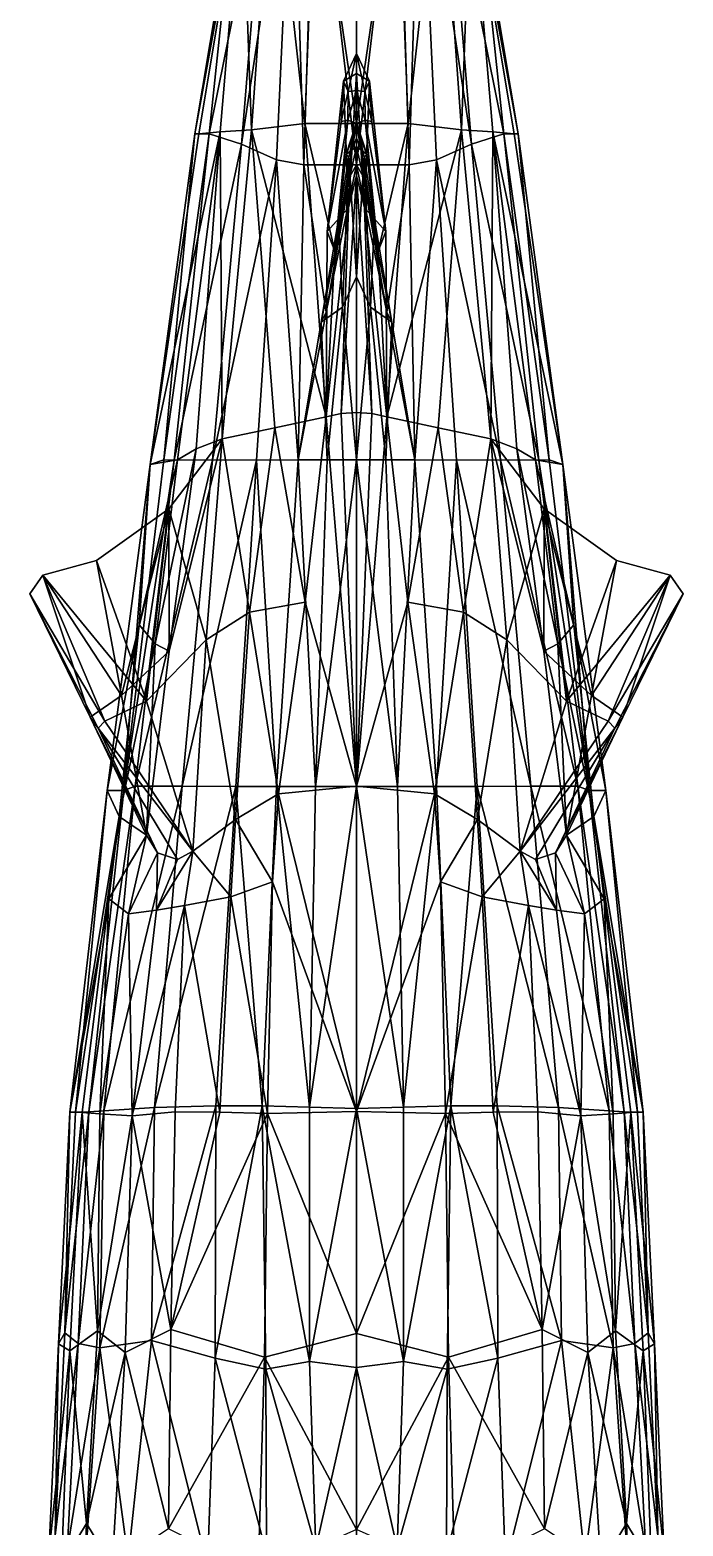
# Model space of a CAD drawing. Extents: x -0.56 to 0.56, y -1.05 to 1.8.
# Drawn here: x -0.191 to 0.191, y 0.42 to 1.295 of the extents above; entities that cross this region are included whole.
import ezdxf

# ---------------------------------------------------------------- set-up
doc = ezdxf.new("R2010")
doc.units = 0
doc.layers.add('TGRSHARK$LWO', color=1, linetype='CONTINUOUS')

msp = doc.modelspace()

# ---------------------------------------------------------------- linework, layer by layer
at = {"layer": 'TGRSHARK$LWO'}
for points in [[(-0.05367, 1.39623, 0.14333), (-0.0672, 1.22857, 0.17219), (-0.03719, 1.42534, 0.16973)], [(-0.0672, 1.22857, 0.17219), (-0.04667, 1.21953, 0.20087), (-0.03719, 1.42534, 0.16973)], [(-0.04667, 1.21953, 0.20087), (-0.03076, 1.21651, 0.21464), (-0.03719, 1.42534, 0.16973)], [(-0.02443, 1.42296, 0.19064), (-0.03719, 1.42534, 0.16973), (-0.03076, 1.21651, 0.21464)], [(-0.03076, 1.21651, 0.21464), (0, 1.21651, 0.22707), (-0.02443, 1.42296, 0.19064)], [(0, 1.42142, 0.19991), (-0.02443, 1.42296, 0.19064), (0, 1.21651, 0.22707)], [(0.02443, 1.42296, 0.19064), (0, 1.42142, 0.19991), (0, 1.21651, 0.22707)], [(0, 1.21651, 0.22707), (0.03076, 1.21651, 0.21464), (0.02443, 1.42296, 0.19064)], [(0.03719, 1.42534, 0.16973), (0.02443, 1.42296, 0.19064), (0.03076, 1.21651, 0.21464)], [(0.03076, 1.21651, 0.21464), (0.04667, 1.21953, 0.20087), (0.03719, 1.42534, 0.16973)], [(0.0672, 1.22857, 0.17219), (0.05367, 1.39623, 0.14333), (0.03719, 1.42534, 0.16973)], [(0.04667, 1.21953, 0.20087), (0.0672, 1.22857, 0.17219), (0.03719, 1.42534, 0.16973)], [(-0.04893, 1.41091, 0.04839), (-0.0613, 1.23703, 0.03008), (-0.06674, 1.38671, 0.07666)], [(-0.03017, 1.24063, 0.01758), (-0.0613, 1.23703, 0.03008), (-0.04893, 1.41091, 0.04839)], [(-0.02395, 1.40476, 0.03534), (-0.03017, 1.24063, 0.01758), (-0.04893, 1.41091, 0.04839)], [(0.03017, 1.24063, 0.01758), (0.02395, 1.40476, 0.03534), (0.04893, 1.41091, 0.04839)], [(0.0613, 1.23703, 0.03008), (0.03017, 1.24063, 0.01758), (0.04893, 1.41091, 0.04839)], [(0.0613, 1.23703, 0.03008), (0.04893, 1.41091, 0.04839), (0.06674, 1.38671, 0.07666)], [(0, 1.24063, 0.00918), (-0.03017, 1.24063, 0.01758), (-0.02395, 1.40476, 0.03534)], [(0, 1.3993, 0.02847), (0, 1.24063, 0.00918), (-0.02395, 1.40476, 0.03534)], [(0, 1.24063, 0.00918), (0, 1.3993, 0.02847), (0.02395, 1.40476, 0.03534)], [(0.03017, 1.24063, 0.01758), (0, 1.24063, 0.00918), (0.02395, 1.40476, 0.03534)], [(-0.0718, 1.36966, 0.11283), (-0.08608, 1.2346, 0.14161), (-0.05367, 1.39623, 0.14333)], [(-0.08608, 1.2346, 0.14161), (-0.0672, 1.22857, 0.17219), (-0.05367, 1.39623, 0.14333)], [(0.08608, 1.2346, 0.14161), (0.0718, 1.36966, 0.11283), (0.05367, 1.39623, 0.14333)], [(0.0672, 1.22857, 0.17219), (0.08608, 1.2346, 0.14161), (0.05367, 1.39623, 0.14333)], [(-0.0718, 1.36966, 0.11283), (-0.06674, 1.38671, 0.07666), (-0.09446, 1.2346, 0.10269)], [(-0.09215, 1.2346, 0.06949), (-0.09446, 1.2346, 0.10269), (-0.06674, 1.38671, 0.07666)], [(-0.07966, 1.23582, 0.04626), (-0.09215, 1.2346, 0.06949), (-0.06674, 1.38671, 0.07666)], [(-0.0613, 1.23703, 0.03008), (-0.07966, 1.23582, 0.04626), (-0.06674, 1.38671, 0.07666)], [(0.07966, 1.23582, 0.04626), (0.0613, 1.23703, 0.03008), (0.06674, 1.38671, 0.07666)], [(0.06674, 1.38671, 0.07666), (0.0718, 1.36966, 0.11283), (0.09446, 1.2346, 0.10269)], [(0.09446, 1.2346, 0.10269), (0.09215, 1.2346, 0.06949), (0.06674, 1.38671, 0.07666)], [(0.09215, 1.2346, 0.06949), (0.07966, 1.23582, 0.04626), (0.06674, 1.38671, 0.07666)], [(-0.09446, 1.2346, 0.10269), (-0.08608, 1.2346, 0.14161), (-0.0718, 1.36966, 0.11283)], [(0.08608, 1.2346, 0.14161), (0.09446, 1.2346, 0.10269), (0.0718, 1.36966, 0.11283)], [(-0.00483, 1.25944, -0.01606), (0, 1.28165, -0.03896), (-0.00763, 1.26538, -0.05184)], [(0, 1.26994, -0.06858), (-0.00763, 1.26538, -0.05184), (0, 1.28165, -0.03896)], [(-0.00483, 1.25944, -0.01606), (0, 1.26008, -0.00189), (0, 1.28165, -0.03896)], [(0, 1.26008, -0.00189), (0.00483, 1.25944, -0.01606), (0, 1.28165, -0.03896)], [(0, 1.28165, -0.03896), (0.00483, 1.25944, -0.01606), (0.00763, 1.26538, -0.05184)], [(0.00763, 1.26538, -0.05184), (0, 1.26994, -0.06858), (0, 1.28165, -0.03896)], [(-0.00461, 1.19143, -0.03994), (-0.00763, 1.26538, -0.05184), (0, 1.26994, -0.06858)], [(0, 1.21032, -0.05792), (-0.00461, 1.19143, -0.03994), (0, 1.26994, -0.06858)], [(0.00763, 1.26538, -0.05184), (0.00461, 1.19143, -0.03994), (0, 1.26994, -0.06858)], [(0.00461, 1.19143, -0.03994), (0, 1.21032, -0.05792), (0, 1.26994, -0.06858)], [(-0.00763, 1.26538, -0.05184), (-0.01712, 1.17749, -0.02074), (-0.0089, 1.24195, -0.02491)], [(-0.00763, 1.26538, -0.05184), (-0.00461, 1.19143, -0.03994), (-0.01712, 1.17749, -0.02074)], [(-0.0089, 1.24195, -0.02491), (-0.00483, 1.25944, -0.01606), (-0.00763, 1.26538, -0.05184)], [(0.00461, 1.19143, -0.03994), (0.00763, 1.26538, -0.05184), (0.01712, 1.17749, -0.02074)], [(0.00483, 1.25944, -0.01606), (0.0089, 1.24195, -0.02491), (0.00763, 1.26538, -0.05184)], [(0.01712, 1.17749, -0.02074), (0.00763, 1.26538, -0.05184), (0.0089, 1.24195, -0.02491)], [(-0.0051, 1.2426, -0.00344), (-0.00483, 1.25944, -0.01606), (-0.0089, 1.24195, -0.02491)], [(0, 1.26008, -0.00189), (-0.0051, 1.2426, -0.00344), (0, 1.24063, 0.00918)], [(-0.00483, 1.25944, -0.01606), (-0.0051, 1.2426, -0.00344), (0, 1.26008, -0.00189)], [(0.0051, 1.2426, -0.00344), (0, 1.26008, -0.00189), (0, 1.24063, 0.00918)], [(0.0051, 1.2426, -0.00344), (0.00483, 1.25944, -0.01606), (0, 1.26008, -0.00189)], [(0.00483, 1.25944, -0.01606), (0.0051, 1.2426, -0.00344), (0.0089, 1.24195, -0.02491)], [(-0.09215, 1.2346, 0.06949), (-0.07966, 1.23582, 0.04626), (-0.12061, 1.04131, 0.06651)], [(-0.10462, 1.04389, 0.03506), (-0.12061, 1.04131, 0.06651), (-0.07966, 1.23582, 0.04626)], [(-0.12061, 1.04131, 0.06651), (-0.11266, 1.0439, 0.11074), (-0.09446, 1.2346, 0.10269)], [(-0.09446, 1.2346, 0.10269), (-0.09215, 1.2346, 0.06949), (-0.12061, 1.04131, 0.06651)], [(-0.11266, 1.0439, 0.11074), (-0.10664, 1.04384, 0.1509), (-0.08608, 1.2346, 0.14161)], [(-0.09446, 1.2346, 0.10269), (-0.11266, 1.0439, 0.11074), (-0.08608, 1.2346, 0.14161)], [(-0.08608, 1.2346, 0.14161), (-0.10664, 1.04384, 0.1509), (-0.0672, 1.22857, 0.17219)], [(-0.10462, 1.04389, 0.03506), (-0.07966, 1.23582, 0.04626), (-0.09363, 1.0504, 0.01746)], [(-0.07858, 1.0562, 0.00459), (-0.09363, 1.0504, 0.01746), (-0.07966, 1.23582, 0.04626)], [(-0.0613, 1.23703, 0.03008), (-0.07858, 1.0562, 0.00459), (-0.07966, 1.23582, 0.04626)], [(-0.04771, 1.06275, 0.0025), (-0.07858, 1.0562, 0.00459), (-0.0613, 1.23703, 0.03008)], [(-0.03017, 1.24063, 0.01758), (-0.01779, 1.06921, -0.00168), (-0.0613, 1.23703, 0.03008)], [(-0.01779, 1.06921, -0.00168), (-0.04771, 1.06275, 0.0025), (-0.0613, 1.23703, 0.03008)], [(0, 1.24063, 0.00918), (-0.01257, 1.16602, 0.00311), (-0.03017, 1.24063, 0.01758)], [(-0.01257, 1.16602, 0.00311), (-0.01779, 1.06921, -0.00168), (-0.03017, 1.24063, 0.01758)], [(-0.01712, 1.17749, -0.02074), (-0.0051, 1.2426, -0.00344), (-0.0089, 1.24195, -0.02491)], [(-0.01712, 1.17749, -0.02074), (-0.01257, 1.16602, 0.00311), (-0.0051, 1.2426, -0.00344)], [(-0.0051, 1.2426, -0.00344), (-0.01257, 1.16602, 0.00311), (0, 1.24063, 0.00918)], [(-0.00601, 1.22277, 0.26046), (0, 1.24137, 0.32744), (0, 1.23746, 0.25409)], [(-0.00601, 1.22277, 0.26046), (-0.00448, 1.22101, 0.32148), (0, 1.24137, 0.32744)], [(0, 1.22709, 0.23944), (-0.00601, 1.22277, 0.26046), (0, 1.23746, 0.25409)], [(0, 1.24137, 0.32744), (-0.00448, 1.22101, 0.32148), (0, 1.23209, 0.34363)], [(0.01257, 1.16602, 0.00311), (0.0051, 1.2426, -0.00344), (0, 1.24063, 0.00918)], [(0.00448, 1.22101, 0.32148), (0, 1.24137, 0.32744), (0, 1.23209, 0.34363)], [(0, 1.24137, 0.32744), (0.00601, 1.22277, 0.26046), (0, 1.23746, 0.25409)], [(0.00448, 1.22101, 0.32148), (0.00601, 1.22277, 0.26046), (0, 1.24137, 0.32744)], [(0.01257, 1.16602, 0.00311), (0, 1.24063, 0.00918), (0.03017, 1.24063, 0.01758)], [(0.00601, 1.22277, 0.26046), (0, 1.22709, 0.23944), (0, 1.23746, 0.25409)], [(0.0051, 1.2426, -0.00344), (0.01712, 1.17749, -0.02074), (0.0089, 1.24195, -0.02491)], [(0.01257, 1.16602, 0.00311), (0.01712, 1.17749, -0.02074), (0.0051, 1.2426, -0.00344)], [(0.01779, 1.06921, -0.00168), (0.01257, 1.16602, 0.00311), (0.03017, 1.24063, 0.01758)], [(0.01779, 1.06921, -0.00168), (0.03017, 1.24063, 0.01758), (0.0613, 1.23703, 0.03008)], [(0.04771, 1.06275, 0.0025), (0.01779, 1.06921, -0.00168), (0.0613, 1.23703, 0.03008)], [(0.07858, 1.0562, 0.00459), (0.04771, 1.06275, 0.0025), (0.0613, 1.23703, 0.03008)], [(0.07858, 1.0562, 0.00459), (0.0613, 1.23703, 0.03008), (0.07966, 1.23582, 0.04626)], [(0.10664, 1.04384, 0.1509), (0.08608, 1.2346, 0.14161), (0.0672, 1.22857, 0.17219)], [(0.09363, 1.0504, 0.01746), (0.07858, 1.0562, 0.00459), (0.07966, 1.23582, 0.04626)], [(0.07966, 1.23582, 0.04626), (0.10462, 1.04389, 0.03506), (0.09363, 1.0504, 0.01746)], [(0.07966, 1.23582, 0.04626), (0.09215, 1.2346, 0.06949), (0.12061, 1.04131, 0.06651)], [(0.12061, 1.04131, 0.06651), (0.10462, 1.04389, 0.03506), (0.07966, 1.23582, 0.04626)], [(0.10664, 1.04384, 0.1509), (0.11266, 1.0439, 0.11074), (0.08608, 1.2346, 0.14161)], [(0.11266, 1.0439, 0.11074), (0.09446, 1.2346, 0.10269), (0.08608, 1.2346, 0.14161)], [(0.09215, 1.2346, 0.06949), (0.09446, 1.2346, 0.10269), (0.12061, 1.04131, 0.06651)], [(0.11266, 1.0439, 0.11074), (0.12061, 1.04131, 0.06651), (0.09446, 1.2346, 0.10269)], [(-0.10664, 1.04384, 0.1509), (-0.08419, 1.04391, 0.18591), (-0.0672, 1.22857, 0.17219)], [(-0.0672, 1.22857, 0.17219), (-0.08419, 1.04391, 0.18591), (-0.04667, 1.21953, 0.20087)], [(0, 1.22709, 0.23944), (-0.00399, 1.20975, 0.24213), (-0.00601, 1.22277, 0.26046)], [(-0.00448, 1.22101, 0.32148), (0, 1.15106, 0.31538), (0, 1.23209, 0.34363)], [(-0.00399, 1.20975, 0.24213), (0, 1.22709, 0.23944), (0, 1.21651, 0.22707)], [(0, 1.15106, 0.31538), (0.00448, 1.22101, 0.32148), (0, 1.23209, 0.34363)], [(0, 1.22709, 0.23944), (0.00399, 1.20975, 0.24213), (0, 1.21651, 0.22707)], [(0.00399, 1.20975, 0.24213), (0, 1.22709, 0.23944), (0.00601, 1.22277, 0.26046)], [(0.08419, 1.04391, 0.18591), (0.0672, 1.22857, 0.17219), (0.04667, 1.21953, 0.20087)], [(0.08419, 1.04391, 0.18591), (0.10664, 1.04384, 0.1509), (0.0672, 1.22857, 0.17219)], [(-0.08419, 1.04391, 0.18591), (-0.05853, 1.04381, 0.22112), (-0.04667, 1.21953, 0.20087)], [(-0.05853, 1.04381, 0.22112), (-0.03413, 1.0439, 0.23569), (-0.04667, 1.21953, 0.20087)], [(-0.03076, 1.21651, 0.21464), (-0.04667, 1.21953, 0.20087), (-0.03413, 1.0439, 0.23569)], [(-0.03413, 1.0439, 0.23569), (-0.01782, 1.1304, 0.23215), (-0.03076, 1.21651, 0.21464)], [(0, 1.21651, 0.22707), (-0.03076, 1.21651, 0.21464), (-0.01782, 1.1304, 0.23215)], [(-0.01782, 1.1304, 0.23215), (-0.00399, 1.20975, 0.24213), (0, 1.21651, 0.22707)], [(-0.00601, 1.22277, 0.26046), (-0.00399, 1.20975, 0.24213), (-0.01048, 1.18458, 0.26785)], [(-0.00448, 1.22101, 0.32148), (-0.00601, 1.22277, 0.26046), (-0.01048, 1.18458, 0.26785)], [(-0.00813, 1.13332, 0.28102), (-0.00448, 1.22101, 0.32148), (-0.01048, 1.18458, 0.26785)], [(-0.00448, 1.22101, 0.32148), (-0.00813, 1.13332, 0.28102), (0, 1.15106, 0.31538)], [(0.00813, 1.13332, 0.28102), (0.00448, 1.22101, 0.32148), (0, 1.15106, 0.31538)], [(0.00399, 1.20975, 0.24213), (0.01782, 1.1304, 0.23215), (0, 1.21651, 0.22707)], [(0.03076, 1.21651, 0.21464), (0, 1.21651, 0.22707), (0.01782, 1.1304, 0.23215)], [(0.00399, 1.20975, 0.24213), (0.00601, 1.22277, 0.26046), (0.01048, 1.18458, 0.26785)], [(0.00601, 1.22277, 0.26046), (0.00448, 1.22101, 0.32148), (0.01048, 1.18458, 0.26785)], [(0.00448, 1.22101, 0.32148), (0.00813, 1.13332, 0.28102), (0.01048, 1.18458, 0.26785)], [(0.01782, 1.1304, 0.23215), (0.03413, 1.0439, 0.23569), (0.03076, 1.21651, 0.21464)], [(0.04667, 1.21953, 0.20087), (0.03076, 1.21651, 0.21464), (0.03413, 1.0439, 0.23569)], [(0.03413, 1.0439, 0.23569), (0.05853, 1.04381, 0.22112), (0.04667, 1.21953, 0.20087)], [(0.05853, 1.04381, 0.22112), (0.08419, 1.04391, 0.18591), (0.04667, 1.21953, 0.20087)], [(-0.00399, 1.20975, 0.24213), (-0.02072, 1.12446, 0.24855), (-0.01048, 1.18458, 0.26785)], [(-0.01782, 1.1304, 0.23215), (-0.02072, 1.12446, 0.24855), (-0.00399, 1.20975, 0.24213)], [(-0.00893, 1.07105, -0.01135), (0, 1.21032, -0.05792), (0, 1.07167, -0.01849)], [(0, 1.21032, -0.05792), (-0.00893, 1.07105, -0.01135), (-0.00461, 1.19143, -0.03994)], [(0, 1.21032, -0.05792), (0.00893, 1.07105, -0.01135), (0, 1.07167, -0.01849)], [(0.00893, 1.07105, -0.01135), (0, 1.21032, -0.05792), (0.00461, 1.19143, -0.03994)], [(0.02072, 1.12446, 0.24855), (0.00399, 1.20975, 0.24213), (0.01048, 1.18458, 0.26785)], [(0.02072, 1.12446, 0.24855), (0.01782, 1.1304, 0.23215), (0.00399, 1.20975, 0.24213)], [(-0.01712, 1.17749, -0.02074), (-0.00461, 1.19143, -0.03994), (-0.01779, 1.06921, -0.00168)], [(-0.00461, 1.19143, -0.03994), (-0.00893, 1.07105, -0.01135), (-0.01779, 1.06921, -0.00168)], [(0.00461, 1.19143, -0.03994), (0.01712, 1.17749, -0.02074), (0.01779, 1.06921, -0.00168)], [(0.00893, 1.07105, -0.01135), (0.00461, 1.19143, -0.03994), (0.01779, 1.06921, -0.00168)], [(-0.02072, 1.12446, 0.24855), (-0.00813, 1.13332, 0.28102), (-0.01048, 1.18458, 0.26785)], [(0.00813, 1.13332, 0.28102), (0.02072, 1.12446, 0.24855), (0.01048, 1.18458, 0.26785)], [(-0.01257, 1.16602, 0.00311), (-0.01712, 1.17749, -0.02074), (-0.01779, 1.06921, -0.00168)], [(0.01712, 1.17749, -0.02074), (0.01257, 1.16602, 0.00311), (0.01779, 1.06921, -0.00168)], [(0, 1.15106, 0.31538), (-0.00813, 1.13332, 0.28102), (0, 1.04395, 0.25187)], [(0.00813, 1.13332, 0.28102), (0, 1.15106, 0.31538), (0, 1.04395, 0.25187)], [(-0.02072, 1.12446, 0.24855), (-0.01782, 1.1304, 0.23215), (-0.03413, 1.0439, 0.23569)], [(-0.01705, 1.044, 0.24375), (-0.00813, 1.13332, 0.28102), (-0.02072, 1.12446, 0.24855)], [(-0.00813, 1.13332, 0.28102), (-0.01705, 1.044, 0.24375), (0, 1.04395, 0.25187)], [(0.01705, 1.044, 0.24375), (0.00813, 1.13332, 0.28102), (0, 1.04395, 0.25187)], [(0.00813, 1.13332, 0.28102), (0.01705, 1.044, 0.24375), (0.02072, 1.12446, 0.24855)], [(0.01782, 1.1304, 0.23215), (0.02072, 1.12446, 0.24855), (0.03413, 1.0439, 0.23569)], [(-0.01705, 1.044, 0.24375), (-0.02072, 1.12446, 0.24855), (-0.03413, 1.0439, 0.23569)], [(0.02072, 1.12446, 0.24855), (0.01705, 1.044, 0.24375), (0.03413, 1.0439, 0.23569)], [(-0.02993, 0.96077, -0.01718), (-0.04771, 1.06275, 0.0025), (-0.01779, 1.06921, -0.00168)], [(-0.01779, 1.06921, -0.00168), (0, 0.85307, -0.04693), (-0.02993, 0.96077, -0.01718)], [(-0.01779, 1.06921, -0.00168), (-0.00893, 1.07105, -0.01135), (0, 0.85307, -0.04693)], [(0, 1.07167, -0.01849), (0, 0.85307, -0.04693), (-0.00893, 1.07105, -0.01135)], [(0, 0.85307, -0.04693), (0, 1.07167, -0.01849), (0.00893, 1.07105, -0.01135)], [(0.00893, 1.07105, -0.01135), (0.01779, 1.06921, -0.00168), (0, 0.85307, -0.04693)], [(0, 0.85307, -0.04693), (0.01779, 1.06921, -0.00168), (0.02993, 0.96077, -0.01718)], [(0.04771, 1.06275, 0.0025), (0.02993, 0.96077, -0.01718), (0.01779, 1.06921, -0.00168)], [(-0.04771, 1.06275, 0.0025), (-0.06252, 0.95482, -0.01765), (-0.07858, 1.0562, 0.00459)], [(-0.02993, 0.96077, -0.01718), (-0.06252, 0.95482, -0.01765), (-0.04771, 1.06275, 0.0025)], [(0.06252, 0.95482, -0.01765), (0.02993, 0.96077, -0.01718), (0.04771, 1.06275, 0.0025)], [(0.06252, 0.95482, -0.01765), (0.04771, 1.06275, 0.0025), (0.07858, 1.0562, 0.00459)], [(-0.09363, 1.0504, 0.01746), (-0.11772, 0.93632, 0.01688), (-0.10462, 1.04389, 0.03506)], [(-0.09363, 1.0504, 0.01746), (-0.10947, 0.93198, 0.0073), (-0.11772, 0.93632, 0.01688)], [(-0.1096, 1.01533, -0.00617), (-0.10947, 0.93198, 0.0073), (-0.07858, 1.0562, 0.00459)], [(-0.08778, 0.93864, -0.01381), (-0.1096, 1.01533, -0.00617), (-0.07858, 1.0562, 0.00459)], [(-0.10947, 0.93198, 0.0073), (-0.09363, 1.0504, 0.01746), (-0.07858, 1.0562, 0.00459)], [(-0.06252, 0.95482, -0.01765), (-0.08778, 0.93864, -0.01381), (-0.07858, 1.0562, 0.00459)], [(0.08778, 0.93864, -0.01381), (0.06252, 0.95482, -0.01765), (0.07858, 1.0562, 0.00459)], [(0.10947, 0.93198, 0.0073), (0.1096, 1.01533, -0.00617), (0.07858, 1.0562, 0.00459)], [(0.1096, 1.01533, -0.00617), (0.08778, 0.93864, -0.01381), (0.07858, 1.0562, 0.00459)], [(0.09363, 1.0504, 0.01746), (0.10947, 0.93198, 0.0073), (0.07858, 1.0562, 0.00459)], [(0.11772, 0.93632, 0.01688), (0.09363, 1.0504, 0.01746), (0.10462, 1.04389, 0.03506)], [(0.10947, 0.93198, 0.0073), (0.09363, 1.0504, 0.01746), (0.11772, 0.93632, 0.01688)], [(-0.11266, 1.0439, 0.11074), (-0.13595, 0.85056, 0.10959), (-0.10664, 1.04384, 0.1509)], [(-0.11266, 1.0439, 0.11074), (-0.12061, 1.04131, 0.06651), (-0.13595, 0.85056, 0.10959)], [(-0.13595, 0.85056, 0.10959), (-0.12945, 0.85306, 0.16045), (-0.10664, 1.04384, 0.1509)], [(-0.10664, 1.04384, 0.1509), (-0.12945, 0.85306, 0.16045), (-0.08419, 1.04391, 0.18591)], [(-0.12945, 0.85306, 0.16045), (-0.10193, 0.85301, 0.20293), (-0.08419, 1.04391, 0.18591)], [(-0.11772, 0.93632, 0.01688), (-0.12705, 0.94753, 0.04673), (-0.10462, 1.04389, 0.03506)], [(-0.10462, 1.04389, 0.03506), (-0.12705, 0.94753, 0.04673), (-0.12061, 1.04131, 0.06651)], [(-0.08419, 1.04391, 0.18591), (-0.10193, 0.85301, 0.20293), (-0.05853, 1.04381, 0.22112)], [(-0.10193, 0.85301, 0.20293), (-0.07055, 0.85288, 0.2469), (-0.05853, 1.04381, 0.22112)], [(-0.07055, 0.85288, 0.2469), (-0.04683, 0.85286, 0.26459), (-0.05853, 1.04381, 0.22112)], [(-0.03413, 1.0439, 0.23569), (-0.05853, 1.04381, 0.22112), (-0.04683, 0.85286, 0.26459)], [(-0.04683, 0.85286, 0.26459), (-0.02397, 0.85289, 0.27309), (-0.03413, 1.0439, 0.23569)], [(-0.01705, 1.044, 0.24375), (-0.03413, 1.0439, 0.23569), (-0.02397, 0.85289, 0.27309)], [(0, 1.04395, 0.25187), (-0.01705, 1.044, 0.24375), (-0.02397, 0.85289, 0.27309)], [(-0.02397, 0.85289, 0.27309), (0, 0.85294, 0.279), (0, 1.04395, 0.25187)], [(0.01705, 1.044, 0.24375), (0, 1.04395, 0.25187), (0.02397, 0.85289, 0.27309)], [(0, 0.85294, 0.279), (0.02397, 0.85289, 0.27309), (0, 1.04395, 0.25187)], [(0.03413, 1.0439, 0.23569), (0.01705, 1.044, 0.24375), (0.02397, 0.85289, 0.27309)], [(0.02397, 0.85289, 0.27309), (0.04683, 0.85286, 0.26459), (0.03413, 1.0439, 0.23569)], [(0.05853, 1.04381, 0.22112), (0.03413, 1.0439, 0.23569), (0.04683, 0.85286, 0.26459)], [(0.04683, 0.85286, 0.26459), (0.07055, 0.85288, 0.2469), (0.05853, 1.04381, 0.22112)], [(0.10193, 0.85301, 0.20293), (0.08419, 1.04391, 0.18591), (0.05853, 1.04381, 0.22112)], [(0.07055, 0.85288, 0.2469), (0.10193, 0.85301, 0.20293), (0.05853, 1.04381, 0.22112)], [(0.12945, 0.85306, 0.16045), (0.10664, 1.04384, 0.1509), (0.08419, 1.04391, 0.18591)], [(0.10193, 0.85301, 0.20293), (0.12945, 0.85306, 0.16045), (0.08419, 1.04391, 0.18591)], [(0.12705, 0.94753, 0.04673), (0.11772, 0.93632, 0.01688), (0.10462, 1.04389, 0.03506)], [(0.12705, 0.94753, 0.04673), (0.10462, 1.04389, 0.03506), (0.12061, 1.04131, 0.06651)], [(0.13595, 0.85056, 0.10959), (0.11266, 1.0439, 0.11074), (0.10664, 1.04384, 0.1509)], [(0.12945, 0.85306, 0.16045), (0.13595, 0.85056, 0.10959), (0.10664, 1.04384, 0.1509)], [(0.12061, 1.04131, 0.06651), (0.11266, 1.0439, 0.11074), (0.13595, 0.85056, 0.10959)], [(-0.14571, 0.85057, 0.0594), (-0.13595, 0.85056, 0.10959), (-0.12061, 1.04131, 0.06651)], [(-0.14571, 0.85057, 0.0594), (-0.12061, 1.04131, 0.06651), (-0.12705, 0.94753, 0.04673)], [(0.13595, 0.85056, 0.10959), (0.14571, 0.85057, 0.0594), (0.12061, 1.04131, 0.06651)], [(0.12061, 1.04131, 0.06651), (0.14571, 0.85057, 0.0594), (0.12705, 0.94753, 0.04673)], [(-0.1373, 0.90604, -0.00602), (-0.1096, 1.01533, -0.00617), (-0.15196, 0.98519, -0.02613)], [(-0.1096, 1.01533, -0.00617), (-0.12269, 0.90284, -0.02329), (-0.15196, 0.98519, -0.02613)], [(-0.10947, 0.93198, 0.0073), (-0.1096, 1.01533, -0.00617), (-0.1373, 0.90604, -0.00602)], [(-0.08778, 0.93864, -0.01381), (-0.12269, 0.90284, -0.02329), (-0.1096, 1.01533, -0.00617)], [(0.12269, 0.90284, -0.02329), (0.08778, 0.93864, -0.01381), (0.1096, 1.01533, -0.00617)], [(0.1096, 1.01533, -0.00617), (0.10947, 0.93198, 0.0073), (0.1373, 0.90604, -0.00602)], [(0.1096, 1.01533, -0.00617), (0.1373, 0.90604, -0.00602), (0.15196, 0.98519, -0.02613)], [(0.12269, 0.90284, -0.02329), (0.1096, 1.01533, -0.00617), (0.15196, 0.98519, -0.02613)], [(-0.18325, 0.97653, -0.04342), (-0.1373, 0.90604, -0.00602), (-0.15196, 0.98519, -0.02613)], [(-0.12269, 0.90284, -0.02329), (-0.18325, 0.97653, -0.04342), (-0.15196, 0.98519, -0.02613)], [(0.18325, 0.97653, -0.04342), (0.12269, 0.90284, -0.02329), (0.15196, 0.98519, -0.02613)], [(0.1373, 0.90604, -0.00602), (0.18325, 0.97653, -0.04342), (0.15196, 0.98519, -0.02613)], [(-0.15574, 0.89344, -0.0135), (-0.18325, 0.97653, -0.04342), (-0.19086, 0.96561, -0.05274)], [(-0.18325, 0.97653, -0.04342), (-0.14702, 0.89102, -0.03158), (-0.19086, 0.96561, -0.05274)], [(-0.15574, 0.89344, -0.0135), (-0.1373, 0.90604, -0.00602), (-0.18325, 0.97653, -0.04342)], [(-0.14702, 0.89102, -0.03158), (-0.18325, 0.97653, -0.04342), (-0.12269, 0.90284, -0.02329)], [(0.18325, 0.97653, -0.04342), (0.14702, 0.89102, -0.03158), (0.12269, 0.90284, -0.02329)], [(0.1373, 0.90604, -0.00602), (0.15574, 0.89344, -0.0135), (0.18325, 0.97653, -0.04342)], [(0.14702, 0.89102, -0.03158), (0.18325, 0.97653, -0.04342), (0.19086, 0.96561, -0.05274)], [(0.18325, 0.97653, -0.04342), (0.15574, 0.89344, -0.0135), (0.19086, 0.96561, -0.05274)], [(-0.14702, 0.89102, -0.03158), (-0.15092, 0.88708, -0.02654), (-0.19086, 0.96561, -0.05274)], [(-0.15092, 0.88708, -0.02654), (-0.15574, 0.89344, -0.0135), (-0.19086, 0.96561, -0.05274)], [(0.15092, 0.88708, -0.02654), (0.14702, 0.89102, -0.03158), (0.19086, 0.96561, -0.05274)], [(0.15574, 0.89344, -0.0135), (0.15092, 0.88708, -0.02654), (0.19086, 0.96561, -0.05274)], [(-0.07066, 0.83355, -0.0298), (-0.08778, 0.93864, -0.01381), (-0.06252, 0.95482, -0.01765)], [(-0.07066, 0.83355, -0.0298), (-0.06252, 0.95482, -0.01765), (-0.04558, 0.84866, -0.04083)], [(-0.06252, 0.95482, -0.01765), (-0.02993, 0.96077, -0.01718), (-0.04558, 0.84866, -0.04083)], [(-0.04558, 0.84866, -0.04083), (-0.02993, 0.96077, -0.01718), (0, 0.85307, -0.04693)], [(0.02993, 0.96077, -0.01718), (0.04558, 0.84866, -0.04083), (0, 0.85307, -0.04693)], [(0.02993, 0.96077, -0.01718), (0.06252, 0.95482, -0.01765), (0.04558, 0.84866, -0.04083)], [(0.06252, 0.95482, -0.01765), (0.07066, 0.83355, -0.0298), (0.04558, 0.84866, -0.04083)], [(0.08778, 0.93864, -0.01381), (0.07066, 0.83355, -0.0298), (0.06252, 0.95482, -0.01765)], [(-0.12705, 0.94753, 0.04673), (-0.13864, 0.83534, 0.03101), (-0.14571, 0.85057, 0.0594)], [(-0.13864, 0.83534, 0.03101), (-0.12705, 0.94753, 0.04673), (-0.11772, 0.93632, 0.01688)], [(0.12705, 0.94753, 0.04673), (0.13864, 0.83534, 0.03101), (0.11772, 0.93632, 0.01688)], [(0.13864, 0.83534, 0.03101), (0.12705, 0.94753, 0.04673), (0.14571, 0.85057, 0.0594)], [(-0.12269, 0.90284, -0.02329), (-0.08778, 0.93864, -0.01381), (-0.09561, 0.81516, -0.0167)], [(-0.08778, 0.93864, -0.01381), (-0.07066, 0.83355, -0.0298), (-0.09561, 0.81516, -0.0167)], [(0.07066, 0.83355, -0.0298), (0.08778, 0.93864, -0.01381), (0.09561, 0.81516, -0.0167)], [(0.08778, 0.93864, -0.01381), (0.12269, 0.90284, -0.02329), (0.09561, 0.81516, -0.0167)], [(-0.13864, 0.83534, 0.03101), (-0.11772, 0.93632, 0.01688), (-0.12266, 0.82434, 0.00617)], [(-0.10947, 0.93198, 0.0073), (-0.1373, 0.90604, -0.00602), (-0.12266, 0.82434, 0.00617)], [(-0.11772, 0.93632, 0.01688), (-0.10947, 0.93198, 0.0073), (-0.12266, 0.82434, 0.00617)], [(0.10947, 0.93198, 0.0073), (0.11772, 0.93632, 0.01688), (0.12266, 0.82434, 0.00617)], [(0.1373, 0.90604, -0.00602), (0.10947, 0.93198, 0.0073), (0.12266, 0.82434, 0.00617)], [(0.11772, 0.93632, 0.01688), (0.13864, 0.83534, 0.03101), (0.12266, 0.82434, 0.00617)], [(-0.1373, 0.90604, -0.00602), (-0.15574, 0.89344, -0.0135), (-0.12266, 0.82434, 0.00617)], [(-0.14702, 0.89102, -0.03158), (-0.12269, 0.90284, -0.02329), (-0.09561, 0.81516, -0.0167)], [(0.12269, 0.90284, -0.02329), (0.14702, 0.89102, -0.03158), (0.09561, 0.81516, -0.0167)], [(0.15574, 0.89344, -0.0135), (0.1373, 0.90604, -0.00602), (0.12266, 0.82434, 0.00617)], [(-0.15574, 0.89344, -0.0135), (-0.11631, 0.81403, -0.00241), (-0.12266, 0.82434, 0.00617)], [(-0.11631, 0.81403, -0.00241), (-0.15574, 0.89344, -0.0135), (-0.15092, 0.88708, -0.02654)], [(0.11631, 0.81403, -0.00241), (0.15574, 0.89344, -0.0135), (0.12266, 0.82434, 0.00617)], [(0.15574, 0.89344, -0.0135), (0.11631, 0.81403, -0.00241), (0.15092, 0.88708, -0.02654)], [(-0.14702, 0.89102, -0.03158), (-0.09561, 0.81516, -0.0167), (-0.15092, 0.88708, -0.02654)], [(-0.15092, 0.88708, -0.02654), (-0.09561, 0.81516, -0.0167), (-0.10465, 0.81019, -0.01169)], [(-0.11631, 0.81403, -0.00241), (-0.15092, 0.88708, -0.02654), (-0.10465, 0.81019, -0.01169)], [(0.09561, 0.81516, -0.0167), (0.14702, 0.89102, -0.03158), (0.15092, 0.88708, -0.02654)], [(0.09561, 0.81516, -0.0167), (0.15092, 0.88708, -0.02654), (0.10465, 0.81019, -0.01169)], [(0.15092, 0.88708, -0.02654), (0.11631, 0.81403, -0.00241), (0.10465, 0.81019, -0.01169)], [(-0.13864, 0.83534, 0.03101), (-0.16755, 0.66234, 0.06081), (-0.14571, 0.85057, 0.0594)], [(-0.16755, 0.66234, 0.06081), (-0.16417, 0.66244, 0.09816), (-0.14571, 0.85057, 0.0594)], [(-0.13595, 0.85056, 0.10959), (-0.14571, 0.85057, 0.0594), (-0.16417, 0.66244, 0.09816)], [(-0.16417, 0.66244, 0.09816), (-0.15644, 0.66252, 0.1346), (-0.13595, 0.85056, 0.10959)], [(-0.13595, 0.85056, 0.10959), (-0.15644, 0.66252, 0.1346), (-0.12945, 0.85306, 0.16045)], [(-0.15644, 0.66252, 0.1346), (-0.14776, 0.66318, 0.17008), (-0.12945, 0.85306, 0.16045)], [(-0.12945, 0.85306, 0.16045), (-0.14776, 0.66318, 0.17008), (-0.10193, 0.85301, 0.20293)], [(-0.14776, 0.66318, 0.17008), (-0.11813, 0.66511, 0.21729), (-0.10193, 0.85301, 0.20293)], [(-0.10193, 0.85301, 0.20293), (-0.11813, 0.66511, 0.21729), (-0.07055, 0.85288, 0.2469)], [(-0.11813, 0.66511, 0.21729), (-0.08229, 0.66614, 0.26751), (-0.07055, 0.85288, 0.2469)], [(-0.08229, 0.66614, 0.26751), (-0.05514, 0.66607, 0.28957), (-0.07055, 0.85288, 0.2469)], [(-0.04683, 0.85286, 0.26459), (-0.07055, 0.85288, 0.2469), (-0.05514, 0.66607, 0.28957)], [(-0.05514, 0.66607, 0.28957), (-0.02753, 0.66534, 0.3002), (-0.04683, 0.85286, 0.26459)], [(-0.02397, 0.85289, 0.27309), (-0.04683, 0.85286, 0.26459), (-0.02753, 0.66534, 0.3002)], [(0, 0.85307, -0.04693), (0, 0.6628, -0.07101), (-0.04558, 0.84866, -0.04083)], [(-0.02397, 0.85289, 0.27309), (-0.02753, 0.66534, 0.3002), (0, 0.85294, 0.279)], [(-0.02753, 0.66534, 0.3002), (0, 0.66446, 0.30278), (0, 0.85294, 0.279)], [(0, 0.6628, -0.07101), (0, 0.85307, -0.04693), (0.04558, 0.84866, -0.04083)], [(0.02753, 0.66534, 0.3002), (0.02397, 0.85289, 0.27309), (0, 0.85294, 0.279)], [(0, 0.66446, 0.30278), (0.02753, 0.66534, 0.3002), (0, 0.85294, 0.279)], [(0.04683, 0.85286, 0.26459), (0.02397, 0.85289, 0.27309), (0.02753, 0.66534, 0.3002)], [(0.02753, 0.66534, 0.3002), (0.05514, 0.66607, 0.28957), (0.04683, 0.85286, 0.26459)], [(0.07055, 0.85288, 0.2469), (0.04683, 0.85286, 0.26459), (0.05514, 0.66607, 0.28957)], [(0.05514, 0.66607, 0.28957), (0.08229, 0.66614, 0.26751), (0.07055, 0.85288, 0.2469)], [(0.11813, 0.66511, 0.21729), (0.10193, 0.85301, 0.20293), (0.07055, 0.85288, 0.2469)], [(0.08229, 0.66614, 0.26751), (0.11813, 0.66511, 0.21729), (0.07055, 0.85288, 0.2469)], [(0.14776, 0.66318, 0.17008), (0.12945, 0.85306, 0.16045), (0.10193, 0.85301, 0.20293)], [(0.11813, 0.66511, 0.21729), (0.14776, 0.66318, 0.17008), (0.10193, 0.85301, 0.20293)], [(0.15644, 0.66252, 0.1346), (0.13595, 0.85056, 0.10959), (0.12945, 0.85306, 0.16045)], [(0.14776, 0.66318, 0.17008), (0.15644, 0.66252, 0.1346), (0.12945, 0.85306, 0.16045)], [(0.14571, 0.85057, 0.0594), (0.13595, 0.85056, 0.10959), (0.16417, 0.66244, 0.09816)], [(0.15644, 0.66252, 0.1346), (0.16417, 0.66244, 0.09816), (0.13595, 0.85056, 0.10959)], [(0.16755, 0.66234, 0.06081), (0.13864, 0.83534, 0.03101), (0.14571, 0.85057, 0.0594)], [(0.16417, 0.66244, 0.09816), (0.16755, 0.66234, 0.06081), (0.14571, 0.85057, 0.0594)], [(-0.0491, 0.7971, -0.04398), (-0.07066, 0.83355, -0.0298), (-0.04558, 0.84866, -0.04083)], [(-0.04558, 0.84866, -0.04083), (0, 0.6628, -0.07101), (-0.0491, 0.7971, -0.04398)], [(0, 0.6628, -0.07101), (0.04558, 0.84866, -0.04083), (0.0491, 0.7971, -0.04398)], [(0.07066, 0.83355, -0.0298), (0.0491, 0.7971, -0.04398), (0.04558, 0.84866, -0.04083)], [(-0.13864, 0.83534, 0.03101), (-0.14472, 0.78723, 0.01973), (-0.16755, 0.66234, 0.06081)], [(-0.14472, 0.78723, 0.01973), (-0.13864, 0.83534, 0.03101), (-0.12266, 0.82434, 0.00617)], [(-0.07066, 0.83355, -0.0298), (-0.07353, 0.78834, -0.03623), (-0.09561, 0.81516, -0.0167)], [(-0.0491, 0.7971, -0.04398), (-0.07353, 0.78834, -0.03623), (-0.07066, 0.83355, -0.0298)], [(0.07353, 0.78834, -0.03623), (0.0491, 0.7971, -0.04398), (0.07066, 0.83355, -0.0298)], [(0.07353, 0.78834, -0.03623), (0.07066, 0.83355, -0.0298), (0.09561, 0.81516, -0.0167)], [(0.13864, 0.83534, 0.03101), (0.14472, 0.78723, 0.01973), (0.12266, 0.82434, 0.00617)], [(0.14472, 0.78723, 0.01973), (0.13864, 0.83534, 0.03101), (0.16755, 0.66234, 0.06081)], [(-0.13323, 0.77841, 0.00119), (-0.14472, 0.78723, 0.01973), (-0.12266, 0.82434, 0.00617)], [(-0.11631, 0.81403, -0.00241), (-0.13323, 0.77841, 0.00119), (-0.12266, 0.82434, 0.00617)], [(0.13323, 0.77841, 0.00119), (0.11631, 0.81403, -0.00241), (0.12266, 0.82434, 0.00617)], [(0.14472, 0.78723, 0.01973), (0.13323, 0.77841, 0.00119), (0.12266, 0.82434, 0.00617)], [(-0.11631, 0.81403, -0.00241), (-0.11684, 0.78053, -0.01098), (-0.13323, 0.77841, 0.00119)], [(-0.09561, 0.81516, -0.0167), (-0.11684, 0.78053, -0.01098), (-0.10465, 0.81019, -0.01169)], [(-0.10058, 0.78327, -0.02562), (-0.11684, 0.78053, -0.01098), (-0.09561, 0.81516, -0.0167)], [(-0.11684, 0.78053, -0.01098), (-0.11631, 0.81403, -0.00241), (-0.10465, 0.81019, -0.01169)], [(-0.07353, 0.78834, -0.03623), (-0.10058, 0.78327, -0.02562), (-0.09561, 0.81516, -0.0167)], [(0.10058, 0.78327, -0.02562), (0.07353, 0.78834, -0.03623), (0.09561, 0.81516, -0.0167)], [(0.11684, 0.78053, -0.01098), (0.09561, 0.81516, -0.0167), (0.10465, 0.81019, -0.01169)], [(0.11684, 0.78053, -0.01098), (0.10058, 0.78327, -0.02562), (0.09561, 0.81516, -0.0167)], [(0.11631, 0.81403, -0.00241), (0.11684, 0.78053, -0.01098), (0.10465, 0.81019, -0.01169)], [(0.11684, 0.78053, -0.01098), (0.11631, 0.81403, -0.00241), (0.13323, 0.77841, 0.00119)], [(-0.07353, 0.78834, -0.03623), (-0.0491, 0.7971, -0.04398), (-0.05208, 0.66168, -0.0636)], [(-0.05208, 0.66168, -0.0636), (-0.0491, 0.7971, -0.04398), (0, 0.6628, -0.07101)], [(0.0491, 0.7971, -0.04398), (0.05208, 0.66168, -0.0636), (0, 0.6628, -0.07101)], [(0.0491, 0.7971, -0.04398), (0.07353, 0.78834, -0.03623), (0.05208, 0.66168, -0.0636)], [(-0.07985, 0.66238, -0.05641), (-0.10058, 0.78327, -0.02562), (-0.07353, 0.78834, -0.03623)], [(-0.07985, 0.66238, -0.05641), (-0.07353, 0.78834, -0.03623), (-0.05208, 0.66168, -0.0636)], [(0.07353, 0.78834, -0.03623), (0.07985, 0.66238, -0.05641), (0.05208, 0.66168, -0.0636)], [(0.10058, 0.78327, -0.02562), (0.07985, 0.66238, -0.05641), (0.07353, 0.78834, -0.03623)], [(-0.16755, 0.66234, 0.06081), (-0.14472, 0.78723, 0.01973), (-0.16036, 0.6623, 0.03212)], [(-0.14472, 0.78723, 0.01973), (-0.15008, 0.66139, 0.00427), (-0.16036, 0.6623, 0.03212)], [(-0.15008, 0.66139, 0.00427), (-0.14472, 0.78723, 0.01973), (-0.13323, 0.77841, 0.00119)], [(-0.13323, 0.77841, 0.00119), (-0.11684, 0.78053, -0.01098), (-0.13111, 0.66028, -0.02193)], [(-0.11684, 0.78053, -0.01098), (-0.10058, 0.78327, -0.02562), (-0.13111, 0.66028, -0.02193)], [(-0.10058, 0.78327, -0.02562), (-0.10603, 0.66264, -0.04538), (-0.13111, 0.66028, -0.02193)], [(-0.10058, 0.78327, -0.02562), (-0.07985, 0.66238, -0.05641), (-0.10603, 0.66264, -0.04538)], [(0.07985, 0.66238, -0.05641), (0.10058, 0.78327, -0.02562), (0.10603, 0.66264, -0.04538)], [(0.10058, 0.78327, -0.02562), (0.11684, 0.78053, -0.01098), (0.13111, 0.66028, -0.02193)], [(0.10603, 0.66264, -0.04538), (0.10058, 0.78327, -0.02562), (0.13111, 0.66028, -0.02193)], [(0.11684, 0.78053, -0.01098), (0.13323, 0.77841, 0.00119), (0.13111, 0.66028, -0.02193)], [(0.14472, 0.78723, 0.01973), (0.15008, 0.66139, 0.00427), (0.13323, 0.77841, 0.00119)], [(0.14472, 0.78723, 0.01973), (0.16755, 0.66234, 0.06081), (0.16036, 0.6623, 0.03212)], [(0.15008, 0.66139, 0.00427), (0.14472, 0.78723, 0.01973), (0.16036, 0.6623, 0.03212)], [(-0.15008, 0.66139, 0.00427), (-0.13323, 0.77841, 0.00119), (-0.13111, 0.66028, -0.02193)], [(0.13323, 0.77841, 0.00119), (0.15008, 0.66139, 0.00427), (0.13111, 0.66028, -0.02193)], [(-0.11813, 0.66511, 0.21729), (-0.11973, 0.5288, 0.23249), (-0.08229, 0.66614, 0.26751)], [(-0.11973, 0.5288, 0.23249), (-0.08252, 0.5185, 0.284), (-0.08229, 0.66614, 0.26751)], [(-0.08229, 0.66614, 0.26751), (-0.08252, 0.5185, 0.284), (-0.05514, 0.66607, 0.28957)], [(-0.08252, 0.5185, 0.284), (-0.05291, 0.51212, 0.30699), (-0.05514, 0.66607, 0.28957)], [(-0.02753, 0.66534, 0.3002), (-0.05514, 0.66607, 0.28957), (-0.0274, 0.51665, 0.31595)], [(-0.05291, 0.51212, 0.30699), (-0.0274, 0.51665, 0.31595), (-0.05514, 0.66607, 0.28957)], [(-0.02753, 0.66534, 0.3002), (-0.0274, 0.51665, 0.31595), (0, 0.66446, 0.30278)], [(0.0274, 0.51665, 0.31595), (0.02753, 0.66534, 0.3002), (0, 0.66446, 0.30278)], [(0.05514, 0.66607, 0.28957), (0.02753, 0.66534, 0.3002), (0.0274, 0.51665, 0.31595)], [(0.0274, 0.51665, 0.31595), (0.05291, 0.51212, 0.30699), (0.05514, 0.66607, 0.28957)], [(0.05291, 0.51212, 0.30699), (0.08252, 0.5185, 0.284), (0.05514, 0.66607, 0.28957)], [(0.08252, 0.5185, 0.284), (0.08229, 0.66614, 0.26751), (0.05514, 0.66607, 0.28957)], [(0.11973, 0.5288, 0.23249), (0.11813, 0.66511, 0.21729), (0.08229, 0.66614, 0.26751)], [(0.08252, 0.5185, 0.284), (0.11973, 0.5288, 0.23249), (0.08229, 0.66614, 0.26751)], [(-0.17409, 0.52698, 0.06181), (-0.17056, 0.53342, 0.09845), (-0.16755, 0.66234, 0.06081)], [(-0.16755, 0.66234, 0.06081), (-0.16036, 0.6623, 0.03212), (-0.17409, 0.52698, 0.06181)], [(-0.16759, 0.52277, 0.02954), (-0.17409, 0.52698, 0.06181), (-0.16036, 0.6623, 0.03212)], [(-0.1626, 0.52713, 0.13582), (-0.15644, 0.66252, 0.1346), (-0.17056, 0.53342, 0.09845)], [(-0.16417, 0.66244, 0.09816), (-0.17056, 0.53342, 0.09845), (-0.15644, 0.66252, 0.1346)], [(-0.16417, 0.66244, 0.09816), (-0.16755, 0.66234, 0.06081), (-0.17056, 0.53342, 0.09845)], [(-0.15134, 0.53454, -0.00654), (-0.16759, 0.52277, 0.02954), (-0.16036, 0.6623, 0.03212)], [(-0.15644, 0.66252, 0.1346), (-0.1626, 0.52713, 0.13582), (-0.14776, 0.66318, 0.17008)], [(-0.1626, 0.52713, 0.13582), (-0.15005, 0.5245, 0.17925), (-0.14776, 0.66318, 0.17008)], [(-0.16036, 0.6623, 0.03212), (-0.15008, 0.66139, 0.00427), (-0.15134, 0.53454, -0.00654)], [(-0.15008, 0.66139, 0.00427), (-0.13111, 0.66028, -0.02193), (-0.15134, 0.53454, -0.00654)], [(-0.13521, 0.52178, -0.03488), (-0.15134, 0.53454, -0.00654), (-0.13111, 0.66028, -0.02193)], [(-0.14776, 0.66318, 0.17008), (-0.15005, 0.5245, 0.17925), (-0.11813, 0.66511, 0.21729)], [(-0.15005, 0.5245, 0.17925), (-0.11973, 0.5288, 0.23249), (-0.11813, 0.66511, 0.21729)], [(-0.10851, 0.53534, -0.05439), (-0.13521, 0.52178, -0.03488), (-0.13111, 0.66028, -0.02193)], [(-0.13111, 0.66028, -0.02193), (-0.10603, 0.66264, -0.04538), (-0.10851, 0.53534, -0.05439)], [(-0.10603, 0.66264, -0.04538), (-0.07985, 0.66238, -0.05641), (-0.10851, 0.53534, -0.05439)], [(-0.07985, 0.66238, -0.05641), (-0.05208, 0.66168, -0.0636), (-0.10851, 0.53534, -0.05439)], [(-0.05368, 0.51911, -0.07292), (-0.10851, 0.53534, -0.05439), (-0.05208, 0.66168, -0.0636)], [(0, 0.53301, -0.08118), (-0.05368, 0.51911, -0.07292), (-0.05208, 0.66168, -0.0636)], [(0, 0.6628, -0.07101), (0, 0.53301, -0.08118), (-0.05208, 0.66168, -0.0636)], [(-0.0274, 0.51665, 0.31595), (0, 0.51303, 0.31795), (0, 0.66446, 0.30278)], [(0, 0.51303, 0.31795), (0.0274, 0.51665, 0.31595), (0, 0.66446, 0.30278)], [(0, 0.53301, -0.08118), (0, 0.6628, -0.07101), (0.05208, 0.66168, -0.0636)], [(0.05368, 0.51911, -0.07292), (0, 0.53301, -0.08118), (0.05208, 0.66168, -0.0636)], [(0.05208, 0.66168, -0.0636), (0.07985, 0.66238, -0.05641), (0.10851, 0.53534, -0.05439)], [(0.10851, 0.53534, -0.05439), (0.05368, 0.51911, -0.07292), (0.05208, 0.66168, -0.0636)], [(0.07985, 0.66238, -0.05641), (0.10603, 0.66264, -0.04538), (0.10851, 0.53534, -0.05439)], [(0.10603, 0.66264, -0.04538), (0.13111, 0.66028, -0.02193), (0.10851, 0.53534, -0.05439)], [(0.13521, 0.52178, -0.03488), (0.10851, 0.53534, -0.05439), (0.13111, 0.66028, -0.02193)], [(0.15005, 0.5245, 0.17925), (0.14776, 0.66318, 0.17008), (0.11813, 0.66511, 0.21729)], [(0.11973, 0.5288, 0.23249), (0.15005, 0.5245, 0.17925), (0.11813, 0.66511, 0.21729)], [(0.13111, 0.66028, -0.02193), (0.15008, 0.66139, 0.00427), (0.15134, 0.53454, -0.00654)], [(0.15134, 0.53454, -0.00654), (0.13521, 0.52178, -0.03488), (0.13111, 0.66028, -0.02193)], [(0.1626, 0.52713, 0.13582), (0.15644, 0.66252, 0.1346), (0.14776, 0.66318, 0.17008)], [(0.15005, 0.5245, 0.17925), (0.1626, 0.52713, 0.13582), (0.14776, 0.66318, 0.17008)], [(0.15008, 0.66139, 0.00427), (0.16036, 0.6623, 0.03212), (0.15134, 0.53454, -0.00654)], [(0.16759, 0.52277, 0.02954), (0.15134, 0.53454, -0.00654), (0.16036, 0.6623, 0.03212)], [(0.15644, 0.66252, 0.1346), (0.1626, 0.52713, 0.13582), (0.17056, 0.53342, 0.09845)], [(0.17056, 0.53342, 0.09845), (0.16417, 0.66244, 0.09816), (0.15644, 0.66252, 0.1346)], [(0.16036, 0.6623, 0.03212), (0.16755, 0.66234, 0.06081), (0.17409, 0.52698, 0.06181)], [(0.17409, 0.52698, 0.06181), (0.16759, 0.52277, 0.02954), (0.16036, 0.6623, 0.03212)], [(0.16755, 0.66234, 0.06081), (0.16417, 0.66244, 0.09816), (0.17056, 0.53342, 0.09845)], [(0.17056, 0.53342, 0.09845), (0.17409, 0.52698, 0.06181), (0.16755, 0.66234, 0.06081)], [(-0.15134, 0.53454, -0.00654), (-0.15787, 0.42186, -0.00918), (-0.16759, 0.52277, 0.02954)], [(-0.15134, 0.53454, -0.00654), (-0.13521, 0.52178, -0.03488), (-0.15787, 0.42186, -0.00918)], [(-0.10851, 0.53534, -0.05439), (-0.10985, 0.41873, -0.06499), (-0.13521, 0.52178, -0.03488)], [(-0.10851, 0.53534, -0.05439), (-0.05368, 0.51911, -0.07292), (-0.10985, 0.41873, -0.06499)], [(0.05368, 0.51911, -0.07292), (0.10851, 0.53534, -0.05439), (0.10985, 0.41873, -0.06499)], [(0.10985, 0.41873, -0.06499), (0.10851, 0.53534, -0.05439), (0.13521, 0.52178, -0.03488)], [(0.13521, 0.52178, -0.03488), (0.15134, 0.53454, -0.00654), (0.15787, 0.42186, -0.00918)], [(0.15787, 0.42186, -0.00918), (0.15134, 0.53454, -0.00654), (0.16759, 0.52277, 0.02954)], [(-0.17409, 0.52698, 0.06181), (-0.17977, 0.40365, 0.05975), (-0.1762, 0.41475, 0.09677)], [(-0.17409, 0.52698, 0.06181), (-0.16759, 0.52277, 0.02954), (-0.17977, 0.40365, 0.05975)], [(-0.17056, 0.53342, 0.09845), (-0.1762, 0.41475, 0.09677), (-0.1626, 0.52713, 0.13582)], [(-0.17056, 0.53342, 0.09845), (-0.17409, 0.52698, 0.06181), (-0.1762, 0.41475, 0.09677)], [(-0.16903, 0.4059, 0.1353), (-0.1626, 0.52713, 0.13582), (-0.1762, 0.41475, 0.09677)], [(-0.1626, 0.52713, 0.13582), (-0.16903, 0.4059, 0.1353), (-0.15005, 0.5245, 0.17925)], [(-0.11973, 0.5288, 0.23249), (-0.15005, 0.5245, 0.17925), (-0.13346, 0.40085, 0.22879)], [(-0.08709, 0.39731, 0.2914), (-0.11973, 0.5288, 0.23249), (-0.13346, 0.40085, 0.22879)], [(-0.08252, 0.5185, 0.284), (-0.11973, 0.5288, 0.23249), (-0.08709, 0.39731, 0.2914)], [(-0.05368, 0.51911, -0.07292), (0, 0.53301, -0.08118), (0, 0.41835, -0.08922)], [(0, 0.53301, -0.08118), (0.05368, 0.51911, -0.07292), (0, 0.41835, -0.08922)], [(0.11973, 0.5288, 0.23249), (0.08252, 0.5185, 0.284), (0.08709, 0.39731, 0.2914)], [(0.11973, 0.5288, 0.23249), (0.08709, 0.39731, 0.2914), (0.13346, 0.40085, 0.22879)], [(0.15005, 0.5245, 0.17925), (0.11973, 0.5288, 0.23249), (0.13346, 0.40085, 0.22879)], [(0.16903, 0.4059, 0.1353), (0.1626, 0.52713, 0.13582), (0.15005, 0.5245, 0.17925)], [(0.1762, 0.41475, 0.09677), (0.17056, 0.53342, 0.09845), (0.1626, 0.52713, 0.13582)], [(0.1626, 0.52713, 0.13582), (0.16903, 0.4059, 0.1353), (0.1762, 0.41475, 0.09677)], [(0.16759, 0.52277, 0.02954), (0.17409, 0.52698, 0.06181), (0.17977, 0.40365, 0.05975)], [(0.17409, 0.52698, 0.06181), (0.17056, 0.53342, 0.09845), (0.1762, 0.41475, 0.09677)], [(0.17977, 0.40365, 0.05975), (0.17409, 0.52698, 0.06181), (0.1762, 0.41475, 0.09677)], [(-0.17241, 0.39755, 0.0248), (-0.17977, 0.40365, 0.05975), (-0.16759, 0.52277, 0.02954)], [(-0.17241, 0.39755, 0.0248), (-0.16759, 0.52277, 0.02954), (-0.15787, 0.42186, -0.00918)], [(-0.15846, 0.40082, 0.17478), (-0.15005, 0.5245, 0.17925), (-0.16903, 0.4059, 0.1353)], [(-0.15005, 0.5245, 0.17925), (-0.15846, 0.40082, 0.17478), (-0.13346, 0.40085, 0.22879)], [(-0.15787, 0.42186, -0.00918), (-0.13521, 0.52178, -0.03488), (-0.1428, 0.39713, -0.03769)], [(-0.1428, 0.39713, -0.03769), (-0.13521, 0.52178, -0.03488), (-0.10985, 0.41873, -0.06499)], [(-0.10985, 0.41873, -0.06499), (-0.05368, 0.51911, -0.07292), (-0.05756, 0.39261, -0.08338)], [(-0.08709, 0.39731, 0.2914), (-0.05268, 0.40429, 0.31743), (-0.08252, 0.5185, 0.284)], [(-0.05291, 0.51212, 0.30699), (-0.08252, 0.5185, 0.284), (-0.05268, 0.40429, 0.31743)], [(-0.05368, 0.51911, -0.07292), (0, 0.41835, -0.08922), (-0.05756, 0.39261, -0.08338)], [(-0.02376, 0.40739, 0.32598), (-0.0274, 0.51665, 0.31595), (-0.05291, 0.51212, 0.30699)], [(-0.0274, 0.51665, 0.31595), (-0.02376, 0.40739, 0.32598), (0, 0.51303, 0.31795)], [(0, 0.41835, -0.08922), (0.05368, 0.51911, -0.07292), (0.05756, 0.39261, -0.08338)], [(0.02376, 0.40739, 0.32598), (0.0274, 0.51665, 0.31595), (0, 0.51303, 0.31795)], [(0.0274, 0.51665, 0.31595), (0.02376, 0.40739, 0.32598), (0.05291, 0.51212, 0.30699)], [(0.05268, 0.40429, 0.31743), (0.08709, 0.39731, 0.2914), (0.08252, 0.5185, 0.284)], [(0.08252, 0.5185, 0.284), (0.05291, 0.51212, 0.30699), (0.05268, 0.40429, 0.31743)], [(0.05368, 0.51911, -0.07292), (0.10985, 0.41873, -0.06499), (0.05756, 0.39261, -0.08338)], [(0.13521, 0.52178, -0.03488), (0.1428, 0.39713, -0.03769), (0.10985, 0.41873, -0.06499)], [(0.15846, 0.40082, 0.17478), (0.15005, 0.5245, 0.17925), (0.13346, 0.40085, 0.22879)], [(0.13521, 0.52178, -0.03488), (0.15787, 0.42186, -0.00918), (0.1428, 0.39713, -0.03769)], [(0.15005, 0.5245, 0.17925), (0.15846, 0.40082, 0.17478), (0.16903, 0.4059, 0.1353)], [(0.16759, 0.52277, 0.02954), (0.17241, 0.39755, 0.0248), (0.15787, 0.42186, -0.00918)], [(0.17977, 0.40365, 0.05975), (0.17241, 0.39755, 0.0248), (0.16759, 0.52277, 0.02954)], [(-0.05291, 0.51212, 0.30699), (-0.05268, 0.40429, 0.31743), (-0.02376, 0.40739, 0.32598)], [(0, 0.40586, 0.32771), (0, 0.51303, 0.31795), (-0.02376, 0.40739, 0.32598)], [(0, 0.51303, 0.31795), (0, 0.40586, 0.32771), (0.02376, 0.40739, 0.32598)], [(0.05268, 0.40429, 0.31743), (0.05291, 0.51212, 0.30699), (0.02376, 0.40739, 0.32598)], [(-0.17241, 0.39755, 0.0248), (-0.15787, 0.42186, -0.00918), (-0.16315, 0.29445, -0.01701)], [(-0.15787, 0.42186, -0.00918), (-0.1428, 0.39713, -0.03769), (-0.16315, 0.29445, -0.01701)], [(0.1428, 0.39713, -0.03769), (0.15787, 0.42186, -0.00918), (0.16315, 0.29445, -0.01701)], [(0.15787, 0.42186, -0.00918), (0.17241, 0.39755, 0.0248), (0.16315, 0.29445, -0.01701)]]:
    msp.add_3dface(points, dxfattribs=at)

doc.saveas('drawing.dxf')
